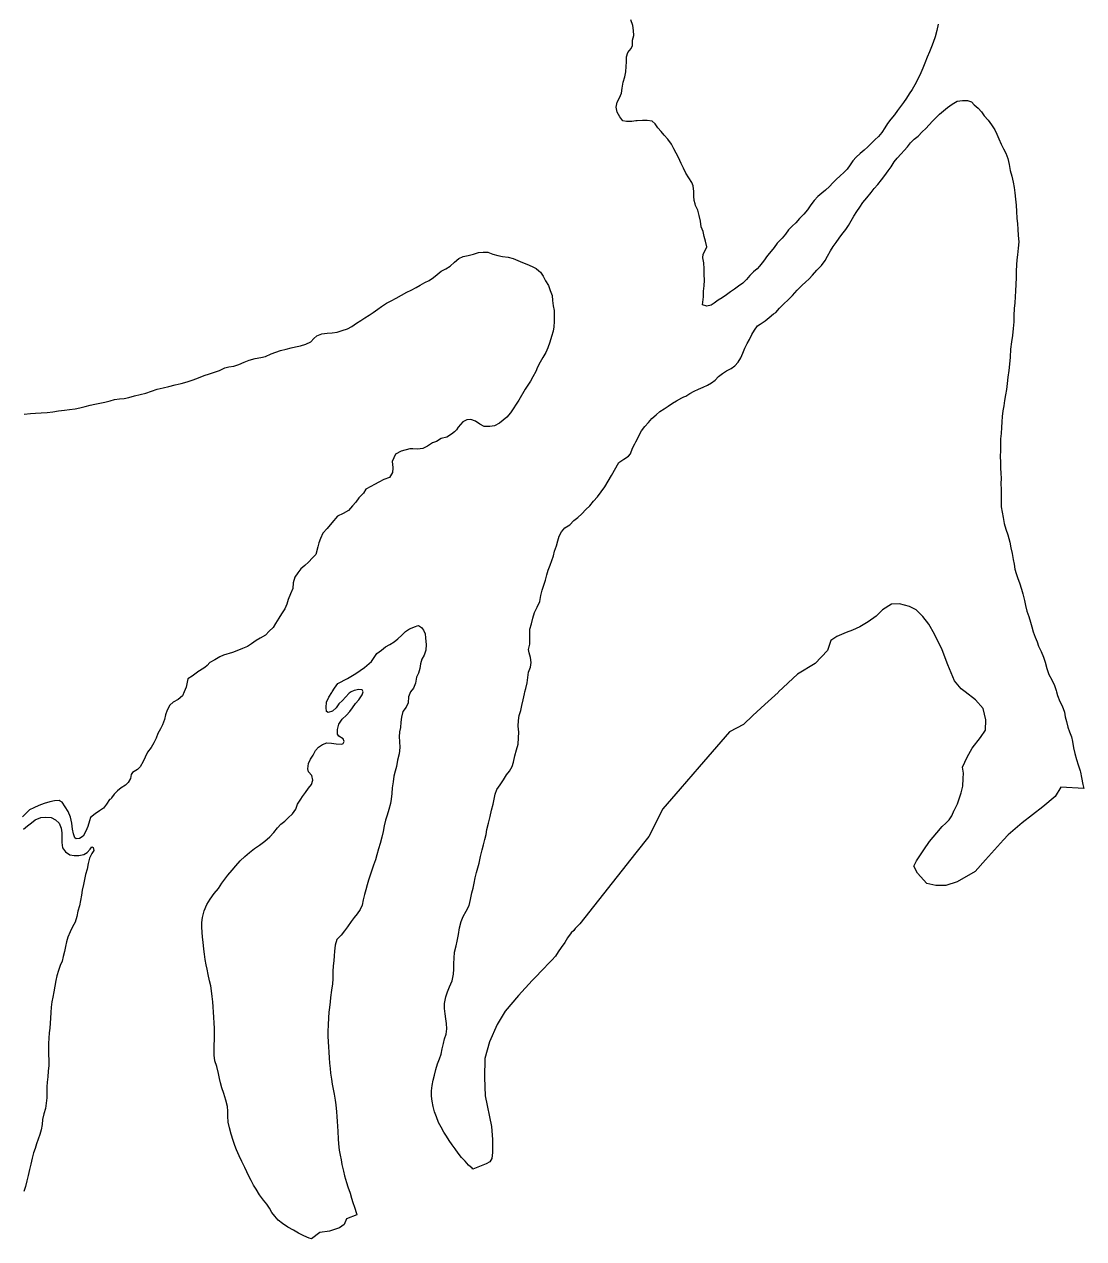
# Model space of a CAD drawing. Header units: inches. Extents: x 1341578 to 1502124, y 557203 to 748561.
# Drawn here: x 1491099 to 1493384, y 627572 to 630191 of the extents above; entities that cross this region are included whole.
import ezdxf

# ---------------------------------------------------------------- set-up
doc = ezdxf.new("R2010")
doc.units = ezdxf.units.IN
doc.header["$MEASUREMENT"] = 0
doc.layers.add('Zipcode', color=7, linetype='Continuous')

msp = doc.modelspace()

# ---------------------------------------------------------------- linework, layer by layer
at = {"layer": 'Zipcode'}
for points in [[(1493070.3, 630190.9), (1493067.1, 630177.2), (1493063.5, 630163.5), (1493059.3, 630151), (1493055.6, 630141.7), (1493051.4, 630131.1), (1493046.9, 630119.9), (1493041.6, 630107.1), (1493037.2, 630096.3), (1493032.8, 630086.1), (1493026.1, 630072.6), (1493019.8, 630060.2), (1493014, 630050.1), (1493008, 630040.6), (1493001.7, 630031.5), (1492995.3, 630022.3), (1492988.8, 630013.5), (1492982.3, 630004.5), (1492975.9, 629995.3), (1492968.3, 629985.8), (1492961.2, 629977), (1492955, 629967.7), (1492948.5, 629957), (1492941.6, 629948.4), (1492933.9, 629941.2), (1492925.8, 629933.8), (1492918.3, 629926.7), (1492910.3, 629919.2), (1492901.9, 629912.1), (1492893.2, 629904.3), (1492886, 629896), (1492880.5, 629887.5), (1492873.7, 629878.6), (1492866.6, 629870.9), (1492858.6, 629863.7), (1492850, 629856.2), (1492842.7, 629849.1), (1492835.5, 629840.8), (1492827.3, 629832.7), (1492819.3, 629826.5), (1492810.8, 629819.6), (1492802.9, 629810.4), (1492795.5, 629801.4), (1492788.5, 629790.9), (1492780.3, 629781.1), (1492771.2, 629771.8), (1492763.3, 629762.2), (1492755.6, 629755.2), (1492747.5, 629747.3), (1492740.6, 629737.8), (1492733.5, 629729.7), (1492722.7, 629718.6), (1492716.8, 629709.7), (1492709.7, 629701.2), (1492702.3, 629691.8), (1492693.1, 629679.6), (1492684.6, 629669.4), (1492679.7, 629663.2), (1492672.1, 629656.8), (1492664, 629649.1), (1492656.7, 629640.4), (1492648.8, 629632.1), (1492639.5, 629625.7), (1492630.9, 629619.4), (1492622.3, 629613.5), (1492613.5, 629607.4), (1492604.2, 629601.1), (1492595.4, 629595.7), (1492587, 629589.6), (1492580.9, 629585), (1492571.1, 629582.9), (1492561.7, 629585.8), (1492564.1, 629602.7), (1492564.3, 629615.2), (1492565.1, 629626.9), (1492566.3, 629638.7), (1492565.7, 629651.3), (1492565.8, 629663.7), (1492564.8, 629676.1), (1492562.9, 629687.2), (1492563, 629695.2), (1492568.6, 629704.2), (1492571.1, 629711.1), (1492568.4, 629723), (1492565.8, 629733.4), (1492563.6, 629743.5), (1492559.3, 629754), (1492557.3, 629765.8), (1492554.7, 629778), (1492551.6, 629790.2), (1492546.4, 629799.9), (1492545.7, 629803.3), (1492544.1, 629810.5), (1492543, 629819.8), (1492542.9, 629830.2), (1492541.9, 629842.1), (1492539.1, 629849.8), (1492532.3, 629859.3), (1492525.8, 629869.9), (1492520.5, 629880.5), (1492516.1, 629890.5), (1492509.9, 629903.2), (1492505, 629912.8), (1492500.1, 629922.2), (1492494.7, 629931.9), (1492487.2, 629943), (1492479.2, 629951.5), (1492472.6, 629959.5), (1492465.6, 629967.3), (1492459.8, 629976.3), (1492453.3, 629981.6), (1492442.6, 629983.2), (1492432.4, 629983.2), (1492421.1, 629982.5), (1492418, 629982.1), (1492409.6, 629981.2), (1492397.9, 629981.1), (1492389.9, 629982.8), (1492383.3, 629990.9), (1492378.1, 630001), (1492375.9, 630012), (1492378.1, 630022.8), (1492382.9, 630031.7), (1492386.9, 630042.2), (1492388.4, 630053.1), (1492390.8, 630065.7), (1492394, 630077.2), (1492396.1, 630088.2), (1492396.9, 630099.3), (1492397.6, 630109.9), (1492397.9, 630120.8), (1492401.1, 630129.7), (1492407.9, 630138.3), (1492410.8, 630144.8), (1492410.6, 630156.6), (1492413.6, 630166.5), (1492412.9, 630177), (1492411.2, 630188.3), (1492407.3, 630200.2)], [(1491098.6, 629350.3), (1491111.8, 629351.2), (1491123.1, 629351.8), (1491135.1, 629352.7), (1491148.3, 629353.8), (1491160.1, 629355.3), (1491172.8, 629357.1), (1491185.2, 629358.5), (1491196.3, 629360.2), (1491208.1, 629361.8), (1491218.4, 629363.8), (1491230.1, 629366.2), (1491240.7, 629369.5), (1491250.9, 629371.4), (1491261.6, 629373.7), (1491272.3, 629376.1), (1491283.6, 629378.6), (1491293.4, 629381.6), (1491304.1, 629383.1), (1491314.4, 629384.1), (1491324.4, 629385.7), (1491336.6, 629389.2), (1491348.7, 629392.1), (1491360.8, 629395.2), (1491372.8, 629399.4), (1491385.3, 629403.9), (1491398.3, 629406.9), (1491410.4, 629409.7), (1491424.3, 629412.9), (1491436.9, 629416.4), (1491449.9, 629419.7), (1491462.7, 629423.9), (1491474.6, 629428.5), (1491486.4, 629433.1), (1491498.5, 629437.3), (1491508.8, 629440.5), (1491519.6, 629444.4), (1491531.2, 629449.8), (1491539.7, 629451.9), (1491550.9, 629453.5), (1491561.3, 629457.1), (1491572.9, 629462.2), (1491583.9, 629466.1), (1491596.6, 629469.9), (1491608.8, 629472.1), (1491619.1, 629474.6), (1491631.1, 629480), (1491641.6, 629484), (1491651.7, 629487.2), (1491663.6, 629490.4), (1491674.1, 629493.1), (1491683.9, 629495.2), (1491694.6, 629497.5), (1491706.4, 629501), (1491716.6, 629505.9), (1491723.6, 629513.2), (1491729.8, 629518.7), (1491740.4, 629523.4), (1491752, 629524.4), (1491762.6, 629525.2), (1491774, 629526.6), (1491784.6, 629530.6), (1491795.9, 629534.3), (1491805.4, 629539.3), (1491815.4, 629546), (1491824.4, 629552.3), (1491833.6, 629558), (1491842.8, 629563.8), (1491851.4, 629569.2), (1491861.4, 629576.4), (1491869.6, 629582.2), (1491880.3, 629589), (1491890.3, 629594.4), (1491901.1, 629600.4), (1491912.4, 629606.8), (1491923.9, 629612.9), (1491933.3, 629617.2), (1491944.3, 629623.1), (1491953, 629628.2), (1491962.6, 629633.9), (1491972.1, 629638.3), (1491981.8, 629644.4), (1491989.4, 629651.1), (1491998.1, 629658.5), (1492008.1, 629663.2), (1492017.6, 629669.3), (1492026.5, 629677.7), (1492035.9, 629685.5), (1492045.2, 629689.6), (1492056.1, 629692), (1492067.6, 629694.9), (1492078.3, 629698.3), (1492088.4, 629699.4), (1492098.6, 629699.2), (1492109.5, 629695.2), (1492120, 629692.3), (1492130.6, 629690.2), (1492142.9, 629688.3), (1492153.1, 629685.7), (1492163.6, 629681.1), (1492173.4, 629677.3), (1492182.8, 629673.3), (1492194.1, 629668.6), (1492203.2, 629663.9), (1492208.4, 629659.3), (1492212.1, 629656.1), (1492217.9, 629647.6), (1492222.9, 629637.4), (1492229.3, 629627.3), (1492233.4, 629616.7), (1492237.4, 629605.8), (1492238.5, 629595.3), (1492239.6, 629583.8), (1492241.6, 629573.4), (1492241.7, 629563.1), (1492241.6, 629549.7), (1492240.9, 629538.4), (1492239.4, 629528.6), (1492236.4, 629517.8), (1492232.2, 629505.1), (1492227.9, 629493.3), (1492223.9, 629483.3), (1492217.1, 629472.3), (1492211.4, 629462.3), (1492205.9, 629451.4), (1492202.1, 629441.9), (1492195.6, 629430.4), (1492190.9, 629421.2), (1492183.8, 629410.3), (1492179.6, 629403.9), (1492165.3, 629380.3), (1492159.8, 629371.6), (1492153.4, 629361.6), (1492147.3, 629352.8), (1492139.9, 629343.7), (1492131.7, 629336.7), (1492123.7, 629330.3), (1492112.9, 629324.9), (1492102.9, 629323.4), (1492090.6, 629323.3), (1492081.3, 629328.1), (1492071.8, 629334.8), (1492062, 629338.3), (1492053.3, 629338.1), (1492044.5, 629333.7), (1492034.7, 629322.2), (1492030.8, 629315.9), (1492027.1, 629312.2), (1492020.1, 629307), (1492010.1, 629300.6), (1491998.2, 629297.7), (1491988, 629291.3), (1491979.1, 629288.4), (1491968.6, 629281.1), (1491958.3, 629275.8), (1491946.8, 629274.2), (1491936.8, 629274.9), (1491930.1, 629275.3), (1491911.9, 629270.4), (1491899.3, 629263.6), (1491892.4, 629247.7), (1491893.8, 629234.7), (1491894, 629233.2), (1491893.4, 629224.3), (1491886.3, 629213.3), (1491874.6, 629209), (1491863.8, 629203.2), (1491854.3, 629198.5), (1491846, 629193.7), (1491835.2, 629188.1), (1491830.7, 629179.5), (1491820.6, 629169.8), (1491814.3, 629159.9), (1491806.5, 629152.1), (1491798.3, 629142.5), (1491786.8, 629135.6), (1491774.6, 629130.4), (1491762.4, 629115.6), (1491752.1, 629103.5), (1491742.5, 629093.7), (1491737.6, 629082), (1491734.2, 629072.3), (1491732.2, 629063.8), (1491727.6, 629047.7), (1491720.4, 629040.1), (1491711.6, 629030.7), (1491703.7, 629023.8), (1491695.6, 629016.4), (1491689.1, 629007.8), (1491682.1, 628998.8), (1491678.9, 628986.2), (1491678, 628973.8), (1491672.8, 628962.5), (1491668.3, 628950.3), (1491665.2, 628940.1), (1491661, 628930.6), (1491653.8, 628919.7), (1491647.8, 628910.1), (1491640.9, 628898.8), (1491635.7, 628889.9), (1491627.3, 628882), (1491619.3, 628873.8), (1491607.9, 628866.8), (1491598.9, 628861.7), (1491589.1, 628854.8), (1491580.2, 628849.3), (1491569.7, 628844.8), (1491557.3, 628840), (1491547.6, 628836.3), (1491528.6, 628830.1), (1491520.2, 628826.9), (1491510, 628820.3), (1491498.7, 628814.6), (1491493.2, 628808.4), (1491487.9, 628803.6), (1491476.9, 628796.7), (1491475.1, 628795.5), (1491469.2, 628791.7), (1491461.1, 628785), (1491451.5, 628779.5), (1491447.6, 628761.4), (1491445.7, 628756.3), (1491443.7, 628751), (1491440, 628742.4), (1491430.5, 628734.7), (1491419.6, 628728.8), (1491412.6, 628722.7), (1491407.1, 628712), (1491403.3, 628701.8), (1491401.4, 628691.4), (1491396.8, 628680.4), (1491392.3, 628671.2), (1491386.9, 628661.3), (1491382.9, 628651.1), (1491378, 628641.1), (1491372.6, 628631), (1491364.8, 628620.9), (1491359.2, 628610.1), (1491355.1, 628600.8), (1491348.8, 628589.8), (1491342.6, 628583.7), (1491332.4, 628577.6), (1491329.2, 628573), (1491327.8, 628564.2), (1491322.8, 628555.5), (1491317, 628549.9), (1491308, 628544.2), (1491299.8, 628537.7), (1491292.8, 628530.6), (1491286.8, 628522.4), (1491285.3, 628520.2), (1491282.6, 628518.9), (1491275.8, 628509), (1491269.2, 628500.6), (1491261.1, 628494.6), (1491251.9, 628487.9), (1491241.2, 628480.6), (1491239.6, 628473.2), (1491235.6, 628460.7), (1491231.5, 628450.8), (1491225.5, 628440.4), (1491217.6, 628434.9), (1491210.5, 628434.5), (1491207.5, 628436.8), (1491204.8, 628444.8), (1491202.9, 628455.3), (1491201.5, 628468), (1491198.2, 628481.2), (1491193.2, 628493), (1491186.8, 628503.4), (1491180.7, 628513.2), (1491176.3, 628515.6), (1491173.6, 628517.1), (1491163.8, 628516.6), (1491153.7, 628514), (1491141.9, 628510.2), (1491130.4, 628506.2), (1491119.2, 628501.5), (1491110.1, 628496.6), (1491102.5, 628489.8), (1491095, 628481.9)], [(1491097.3, 628455.5), (1491105.3, 628462.7), (1491114.1, 628468.8), (1491122.3, 628475.4), (1491134.2, 628480.2), (1491144.6, 628481), (1491156.3, 628480), (1491166.3, 628475.6), (1491173.8, 628468), (1491178.5, 628457.1), (1491179.6, 628447), (1491179.8, 628436.6), (1491179.9, 628426.1), (1491181, 628415.1), (1491187.6, 628406.6), (1491196.8, 628400), (1491206.2, 628398.3), (1491216.6, 628398.4), (1491227.2, 628400.4), (1491234.2, 628404.7), (1491241, 628412.2), (1491244.2, 628417.4), (1491247.5, 628416), (1491248.6, 628409.4), (1491244.4, 628402.6), (1491239, 628392.5), (1491236.6, 628381.2), (1491234, 628369), (1491230.6, 628357.5), (1491228.5, 628346.6), (1491226.1, 628335.8), (1491223.4, 628323.4), (1491222, 628313.2), (1491219.6, 628301.4), (1491217.5, 628290), (1491214.4, 628278.2), (1491211.7, 628267.1), (1491208.1, 628254.9), (1491203, 628244.7), (1491197.8, 628233.5), (1491192.9, 628222.6), (1491189.7, 628212), (1491187.4, 628201.9), (1491185.2, 628191.1), (1491182.6, 628180.6), (1491180.1, 628170.8), (1491176.2, 628161.4), (1491172.3, 628150.8), (1491169.1, 628139), (1491166.5, 628129), (1491164.3, 628116.6), (1491162.4, 628104.8), (1491160.2, 628093.3), (1491158.4, 628082.9), (1491157, 628071.1), (1491156.2, 628060), (1491155.5, 628047.4), (1491154.7, 628037.1), (1491153.6, 628026.4), (1491152.4, 628015.7), (1491151.3, 628004.2), (1491150.8, 627993.3), (1491150.7, 627981.2), (1491150.9, 627969.2), (1491151.6, 627957.2), (1491151.7, 627945.9), (1491150.4, 627933.2), (1491149.3, 627920.9), (1491147.8, 627909.8), (1491147.1, 627899.5), (1491147.2, 627888.1), (1491147.3, 627875.6), (1491146, 627864.3), (1491144.1, 627852.9), (1491141, 627841.5), (1491138, 627829), (1491137.1, 627818.2), (1491134.8, 627807.2), (1491132.2, 627796.5), (1491128.9, 627786.8), (1491124.8, 627777), (1491122.1, 627766.8), (1491118.6, 627757.2), (1491115.8, 627745.8), (1491113.1, 627733), (1491109.6, 627721.1), (1491107, 627708.2), (1491104.2, 627696.7), (1491101.1, 627684.5), (1491097.6, 627674)]]:
    msp.add_lwpolyline(points, dxfattribs=at)
for points in [[(1493256.4, 628947.9), (1493258.8, 628937.4), (1493261.3, 628924.9), (1493266.1, 628913.6), (1493269.4, 628901.2), (1493272.3, 628891.5), (1493275, 628880.9), (1493279.3, 628869.2), (1493283.8, 628859.2), (1493287, 628849.4), (1493292.5, 628838), (1493297.4, 628825.8), (1493300.8, 628815.6), (1493304.5, 628801.9), (1493309, 628788.6), (1493315.7, 628777.1), (1493321.6, 628764.6), (1493324.8, 628754.2), (1493325.6, 628751), (1493327.4, 628743.4), (1493333, 628730.3), (1493337.8, 628721.4), (1493342.5, 628707.7), (1493344.3, 628697.5), (1493346.8, 628687.2), (1493350.3, 628675), (1493353.9, 628664.8), (1493357.6, 628654), (1493359.8, 628644.2), (1493362.4, 628630.8), (1493365.3, 628618.4), (1493368.4, 628605.6), (1493372.3, 628594.2), (1493376.4, 628580.9), (1493377, 628578), (1493379.5, 628566.4), (1493382.4, 628551.7), (1493384.3, 628542.6), (1493335, 628545.5), (1493322.5, 628525.4), (1493296.3, 628503.3), (1493251.4, 628468.5), (1493221.2, 628443.1), (1493211.4, 628432.4), (1493172.7, 628388.7), (1493149.9, 628363.9), (1493111.6, 628341.4), (1493086.9, 628334), (1493065, 628333.7), (1493045.8, 628338.3), (1493025.6, 628360.3), (1493017.7, 628375.4), (1493023.3, 628387), (1493039.3, 628410.4), (1493051.8, 628428.3), (1493067.3, 628447.6), (1493078.8, 628460.8), (1493087.1, 628467.9), (1493094.3, 628475.6), (1493099.8, 628484.1), (1493105, 628496.3), (1493105.2, 628496.9), (1493111.8, 628510), (1493119.8, 628533.3), (1493123.5, 628547.8), (1493124.3, 628564.1), (1493124.9, 628575.7), (1493122.5, 628588.9), (1493132.5, 628610.3), (1493143.9, 628630), (1493161.4, 628652.7), (1493172.3, 628668.9), (1493173.1, 628690.6), (1493167.3, 628715.3), (1493150.7, 628734.1), (1493128.8, 628751), (1493119.9, 628757.9), (1493105.3, 628774.7), (1493091, 628809.8), (1493078.9, 628841.8), (1493062.6, 628875.8), (1493050.3, 628897.2), (1493037.4, 628913.7), (1493022.8, 628928), (1493008.1, 628935.2), (1492987.1, 628940.9), (1492969.7, 628940.6), (1492950.5, 628928.1), (1492936.6, 628914.8), (1492919.4, 628902), (1492901, 628891.8), (1492885.7, 628884.6), (1492871.7, 628879.3), (1492851.8, 628870.6), (1492838.4, 628862.3), (1492831.2, 628840.5), (1492805.2, 628812.7), (1492766.6, 628789.1), (1492726, 628751), (1492724.9, 628749.9), (1492696, 628723.8), (1492670.6, 628700.2), (1492650.4, 628680.9), (1492620, 628665), (1492592.4, 628632.8), (1492554.5, 628589.8), (1492513.8, 628542), (1492476.6, 628499), (1492445.8, 628439.2), (1492418, 628404.1), (1492297.2, 628251.3), (1492287, 628241.3), (1492284.2, 628236.7), (1492278.3, 628231.6), (1492270.8, 628221.1), (1492264.9, 628210.7), (1492256.7, 628200), (1492250.4, 628190.6), (1492244.6, 628181), (1492236.5, 628172.4), (1492228.3, 628164.1), (1492220.4, 628155.4), (1492212.1, 628147.6), (1492205, 628139.6), (1492204, 628138.2), (1492194.7, 628129.2), (1492164.9, 628096.3), (1492135.8, 628062.6), (1492118.9, 628033.8), (1492102.2, 627996.4), (1492092.4, 627960.4), (1492091.8, 627920), (1492093.2, 627879.9), (1492106.5, 627814.3), (1492108.5, 627785.9), (1492109, 627758.3), (1492107.2, 627744.8), (1492103.3, 627738.1), (1492094.9, 627733.7), (1492066.1, 627722.3), (1492064.6, 627724), (1492057.2, 627730.8), (1492049.7, 627739.2), (1492041.6, 627747.5), (1492034.5, 627756.4), (1492028, 627766), (1492021.7, 627774.4), (1492015, 627784.1), (1492009.2, 627793), (1492003.6, 627802), (1491997.8, 627812.6), (1491992.4, 627823), (1491987.8, 627835), (1491984, 627845.6), (1491980.5, 627857.3), (1491978.5, 627868.5), (1491977.1, 627879.4), (1491977.5, 627891.2), (1491978.7, 627902.4), (1491980.7, 627913.7), (1491983.6, 627924.6), (1491986.8, 627937.2), (1491990.3, 627949), (1491994.2, 627959.8), (1491997.8, 627970.2), (1492000.4, 627981.3), (1492003, 627993), (1492005.4, 628003.1), (1492008.6, 628013.3), (1492010, 628024.8), (1492009.4, 628036.2), (1492008.2, 628046.2), (1492006.7, 628056.7), (1492005, 628068.3), (1492004.9, 628079.2), (1492008.4, 628093.6), (1492011.4, 628104.2), (1492015.7, 628115.3), (1492021.7, 628128.4), (1492024.6, 628142.6), (1492025.1, 628153.5), (1492025.6, 628165.3), (1492026.2, 628177.2), (1492026.8, 628189.8), (1492030.3, 628203.3), (1492032.7, 628213.8), (1492035.4, 628228.3), (1492037.5, 628242.2), (1492041.2, 628255.8), (1492045.8, 628267), (1492052.1, 628278.2), (1492058.2, 628290.8), (1492061.6, 628303.7), (1492064.5, 628317.6), (1492066.9, 628328), (1492069.2, 628339), (1492071.7, 628350.4), (1492074.3, 628362.1), (1492077, 628371.9), (1492079.7, 628382), (1492082.8, 628396.2), (1492086.4, 628410.8), (1492089.5, 628421.1), (1492092.3, 628432.8), (1492094.8, 628443.4), (1492096.9, 628454.5), (1492100.1, 628468.4), (1492104, 628482.4), (1492106.7, 628496.4), (1492110.3, 628508.9), (1492112.7, 628520.1), (1492114.9, 628531), (1492118.4, 628540.6), (1492125, 628550.9), (1492132.4, 628561.8), (1492139, 628572.2), (1492145.4, 628580.3), (1492150.9, 628590), (1492154.4, 628599.8), (1492157.2, 628613.2), (1492160.4, 628626.3), (1492163.9, 628638.7), (1492164.9, 628652.3), (1492165.3, 628664.6), (1492164.4, 628677.3), (1492164.6, 628689.3), (1492166.3, 628700.6), (1492169.9, 628710.8), (1492172.4, 628721.8), (1492174.9, 628733.7), (1492177.6, 628746.8), (1492178.8, 628751), (1492180.8, 628758.2), (1492183.4, 628771), (1492184.8, 628782.1), (1492186.8, 628793.7), (1492190.5, 628804.2), (1492192.3, 628814.6), (1492190.8, 628825.1), (1492187.8, 628835.3), (1492186.8, 628842.9), (1492189.1, 628853.8), (1492189.1, 628866.7), (1492189.1, 628877.8), (1492189.1, 628886.4), (1492192.9, 628897.6), (1492195.6, 628909.9), (1492199.4, 628922.4), (1492205.1, 628934.1), (1492210.6, 628946.3), (1492213.4, 628958.8), (1492215.6, 628970.6), (1492219.3, 628981.3), (1492222.9, 628991.8), (1492225.9, 629003.6), (1492229.1, 629013.8), (1492233.1, 629024.3), (1492236.8, 629034.5), (1492240.1, 629044.7), (1492242.5, 629054.5), (1492246.8, 629066.3), (1492249.9, 629076.6), (1492252.9, 629086.9), (1492257.9, 629096.3), (1492265.1, 629104.8), (1492275.4, 629111.4), (1492284.1, 629120.6), (1492292.6, 629127.2), (1492301.2, 629134.8), (1492310.1, 629144.3), (1492319.1, 629152.4), (1492326.6, 629162.1), (1492335.6, 629171.4), (1492343.1, 629182.4), (1492350.9, 629193.6), (1492358.3, 629205.7), (1492365.4, 629217.6), (1492381.4, 629245.5), (1492392.2, 629253.1), (1492402.2, 629259.2), (1492406.4, 629264.3), (1492410.8, 629276.8), (1492415.6, 629286.3), (1492418, 629290.6), (1492420.6, 629295.2), (1492425.4, 629304.7), (1492430.6, 629314.1), (1492437.1, 629323.4), (1492445.2, 629331.8), (1492452.7, 629340.4), (1492461.7, 629348.7), (1492469.6, 629355.8), (1492478.9, 629361.7), (1492487.9, 629366.9), (1492497.1, 629373.4), (1492506, 629378.5), (1492517.1, 629385.3), (1492521.5, 629387.3), (1492525.6, 629389.1), (1492534.5, 629394.9), (1492543.6, 629399.6), (1492553.3, 629404), (1492563.4, 629408.1), (1492572.3, 629412.8), (1492581.3, 629417.2), (1492589.5, 629423.4), (1492596.4, 629431.3), (1492605.1, 629437.5), (1492613.9, 629443.3), (1492623.4, 629448.2), (1492631.5, 629454.2), (1492638.5, 629461.8), (1492644.8, 629471.8), (1492649.1, 629481.2), (1492653.3, 629492), (1492658.2, 629502.3), (1492663.4, 629511), (1492668.1, 629521.5), (1492674.1, 629531.4), (1492680.8, 629540.7), (1492686.6, 629544), (1492697.1, 629551.3), (1492705.6, 629558.3), (1492715, 629566.3), (1492720.2, 629569.3), (1492728, 629578.7), (1492737.7, 629588.8), (1492745.9, 629595.7), (1492756.3, 629606.2), (1492765.8, 629617.2), (1492777.1, 629628), (1492784.3, 629634.9), (1492792.1, 629642.1), (1492799.1, 629649.5), (1492808.8, 629660.7), (1492818.3, 629670.2), (1492826.6, 629681.1), (1492831.3, 629690.5), (1492837.9, 629702.5), (1492843.8, 629711.2), (1492850, 629719.9), (1492856.4, 629729.3), (1492862.8, 629737.1), (1492871.3, 629747.8), (1492876.8, 629757), (1492882.8, 629766.5), (1492888.5, 629776.7), (1492895.1, 629787), (1492901.5, 629796.5), (1492908.1, 629806.3), (1492916.1, 629816.2), (1492925.5, 629827.8), (1492932.3, 629836.4), (1492940, 629845.1), (1492948, 629855.1), (1492955.5, 629864.9), (1492962.1, 629874.9), (1492968.6, 629883.4), (1492975.3, 629893.8), (1492982.1, 629902.3), (1492990.3, 629911), (1492997.1, 629918.4), (1493003.8, 629926.6), (1493010.8, 629935.2), (1493018.8, 629943.2), (1493026.9, 629949.4), (1493035.8, 629958.9), (1493043.7, 629966.2), (1493050.6, 629973.8), (1493058, 629981.5), (1493065.3, 629989.2), (1493073.3, 629996.9), (1493081.9, 630003.9), (1493090.5, 630011), (1493100.6, 630018.4), (1493111.3, 630024.6), (1493122.5, 630026.1), (1493133.5, 630026.5), (1493142.2, 630023.1), (1493148.3, 630017.3), (1493156.6, 630009.9), (1493163.5, 630001.6), (1493169.8, 629993.3), (1493178.2, 629983.8), (1493185.1, 629973.9), (1493192.6, 629963.1), (1493196.9, 629953.8), (1493201.5, 629944), (1493206.4, 629932.5), (1493211.3, 629921.9), (1493216.3, 629912.7), (1493220.9, 629901.2), (1493223.6, 629888.1), (1493225.9, 629875.5), (1493229.5, 629862.8), (1493231.8, 629850.2), (1493233.9, 629838.8), (1493235.6, 629826.9), (1493237, 629813.9), (1493238.6, 629800.9), (1493239.5, 629787.1), (1493240.1, 629772.6), (1493241.5, 629760.1), (1493242.3, 629748.9), (1493242.8, 629734.9), (1493244.1, 629721.9), (1493242.9, 629707.8), (1493241.4, 629693.4), (1493240.1, 629682.6), (1493239.2, 629672), (1493238.4, 629658.4), (1493238.2, 629644.5), (1493237.7, 629629.8), (1493237, 629615.7), (1493236.3, 629602.8), (1493235.5, 629590.2), (1493234, 629577.5), (1493233.6, 629563), (1493233.3, 629549.4), (1493231.9, 629534.8), (1493230.3, 629519.6), (1493228.4, 629505.6), (1493226.4, 629490.4), (1493225.4, 629473), (1493224.2, 629457.9), (1493222.7, 629444.3), (1493220.5, 629430), (1493219, 629416), (1493217.6, 629403.1), (1493215.7, 629391.5), (1493213.7, 629379.5), (1493211.9, 629368), (1493210.1, 629357), (1493208.7, 629344.9), (1493207.6, 629333.3), (1493207.1, 629321.2), (1493206.3, 629308.5), (1493205, 629296.5), (1493204.8, 629284.8), (1493204.8, 629271.3), (1493204.3, 629258.6), (1493204.5, 629246.5), (1493204.7, 629233.9), (1493205.3, 629222.5), (1493205.9, 629211.3), (1493205.8, 629200.4), (1493205.9, 629187.5), (1493206.1, 629176.5), (1493206.1, 629163.8), (1493206.4, 629150.3), (1493208.4, 629138.6), (1493210.7, 629127.2), (1493212.6, 629114.5), (1493216.2, 629102.3), (1493220.8, 629089.6), (1493224.8, 629074.3), (1493227.3, 629061.5), (1493230, 629049.8), (1493231.9, 629036.9), (1493234.2, 629026.4), (1493235.6, 629016.1), (1493238.8, 629006.1), (1493242.4, 628995.9), (1493245.4, 628986), (1493250, 628972.5), (1493252.8, 628962.6)], [(1491938.4, 628758.9), (1491932.1, 628751), (1491927.4, 628740.8), (1491926.6, 628727.8), (1491922.8, 628718.1), (1491915.2, 628709.2), (1491912.4, 628696.8), (1491911.3, 628686.1), (1491910.4, 628674.7), (1491908.5, 628664.8), (1491907.7, 628654.3), (1491908.2, 628644.2), (1491908.8, 628631.5), (1491907.3, 628617.8), (1491904.1, 628604.1), (1491901.4, 628590.4), (1491899.1, 628580.5), (1491896.1, 628569.4), (1491894.6, 628557.2), (1491892.3, 628544.2), (1491891.3, 628532.3), (1491890.2, 628520.1), (1491888.5, 628510.6), (1491885.2, 628497.8), (1491881.5, 628485.1), (1491878.3, 628474.4), (1491875.3, 628462.5), (1491872.6, 628450.3), (1491869.8, 628437.9), (1491866.8, 628424.2), (1491863.2, 628412.7), (1491859.4, 628399.7), (1491856.1, 628389.1), (1491852, 628377.5), (1491848.4, 628366.5), (1491845, 628356.1), (1491841.4, 628345), (1491838.2, 628335.5), (1491835.5, 628324.7), (1491832.6, 628314.2), (1491829.9, 628302.8), (1491827.5, 628291.4), (1491823.5, 628281.8), (1491817, 628272.6), (1491810.4, 628264.4), (1491804, 628256), (1491795.9, 628244.4), (1491789.7, 628236.2), (1491782, 628226.6), (1491773.3, 628217.3), (1491769, 628204.9), (1491767.6, 628192.4), (1491766.9, 628182.1), (1491766.2, 628171.2), (1491765.3, 628160.4), (1491764.6, 628148.6), (1491764.2, 628132.8), (1491763.5, 628121.5), (1491761.4, 628108), (1491759.6, 628092.5), (1491758.4, 628082.6), (1491756.8, 628070.8), (1491755.6, 628060.3), (1491754.7, 628048.3), (1491754.1, 628033), (1491753.6, 628018.9), (1491753.3, 628008.6), (1491754, 627996.4), (1491755.2, 627985.8), (1491755.7, 627974), (1491756.4, 627962.2), (1491757.4, 627950.8), (1491758.3, 627939.5), (1491759.6, 627928.8), (1491761.4, 627916.5), (1491762.9, 627905.7), (1491765.3, 627894.9), (1491767.4, 627883.5), (1491769.3, 627871.2), (1491770.6, 627860.7), (1491772, 627846), (1491773, 627835.8), (1491773.8, 627824.6), (1491774.4, 627814.6), (1491775.2, 627803.2), (1491775.6, 627787.4), (1491776.2, 627776.7), (1491778.1, 627762.8), (1491780, 627752.4), (1491782, 627742.1), (1491784, 627732), (1491787.2, 627717.6), (1491789.4, 627707.6), (1491793.6, 627693.6), (1491797, 627684.1), (1491801.6, 627670.4), (1491804.8, 627659.9), (1491807.6, 627650.1), (1491811, 627639.9), (1491815.6, 627626.7), (1491816.3, 627623.8), (1491794.1, 627615), (1491788.5, 627603.1), (1491778.9, 627595.4), (1491757.2, 627588.7), (1491736.4, 627585.7), (1491718.3, 627572.1), (1491713.2, 627573.5), (1491701.4, 627578.3), (1491690, 627583.8), (1491679.6, 627590.4), (1491667.5, 627597.3), (1491656, 627604.6), (1491646.1, 627612.4), (1491639, 627620.6), (1491632.9, 627628.6), (1491627.4, 627638.1), (1491621.9, 627646.7), (1491615, 627655), (1491606.4, 627666.6), (1491598.6, 627678.8), (1491593.1, 627687.3), (1491588, 627697.6), (1491583.3, 627706.8), (1491578.8, 627716.2), (1491574.4, 627725.4), (1491568.2, 627738.7), (1491562.4, 627751), (1491556.4, 627763.7), (1491553, 627773.3), (1491549.4, 627783.7), (1491545.2, 627797.4), (1491541.2, 627810.9), (1491538.6, 627823.7), (1491537.8, 627836.4), (1491537.8, 627847.1), (1491537.4, 627857.4), (1491533.6, 627871), (1491529.5, 627884.9), (1491525.1, 627897.8), (1491522.3, 627907.9), (1491519.7, 627917.8), (1491517.6, 627928.6), (1491514.4, 627943.5), (1491509.8, 627955.8), (1491508.5, 627967.6), (1491508.4, 627980), (1491508.4, 627990.4), (1491508.9, 628000.8), (1491508.9, 628013), (1491508.8, 628026.2), (1491508.4, 628037.2), (1491507.8, 628049.7), (1491507.1, 628060.9), (1491506.4, 628072.4), (1491505.6, 628083.2), (1491504, 628094.6), (1491502.5, 628106.6), (1491501, 628117.1), (1491498.6, 628128), (1491495.1, 628142.1), (1491493, 628153.1), (1491491, 628163), (1491489.1, 628174.5), (1491487.4, 628185.9), (1491486.2, 628196.6), (1491484.6, 628211.2), (1491483.2, 628222), (1491482.1, 628232.8), (1491481.8, 628243.6), (1491481.9, 628253.9), (1491483, 628264.8), (1491486.5, 628279.2), (1491492.5, 628292.4), (1491499.8, 628304), (1491508.4, 628316.6), (1491517.4, 628327.3), (1491525.2, 628338.7), (1491531.5, 628347.6), (1491537.5, 628355.8), (1491547.4, 628366.8), (1491555.4, 628376.4), (1491564.1, 628386.7), (1491574.6, 628396.1), (1491584.7, 628405), (1491595.3, 628413.4), (1491605.8, 628420.7), (1491617.3, 628429.1), (1491628.5, 628439), (1491636.8, 628448), (1491644.8, 628458.4), (1491651.8, 628465.7), (1491660.6, 628472.5), (1491667.8, 628479.5), (1491677, 628488.6), (1491684.4, 628498.4), (1491688.4, 628508.8), (1491693.6, 628517.9), (1491695.3, 628520.2), (1491698.9, 628525.8), (1491705.6, 628534.5), (1491711.9, 628543.6), (1491718, 628551.8), (1491720.9, 628560.7), (1491718.8, 628570.8), (1491711.9, 628578.6), (1491710.3, 628585.6), (1491712.1, 628596.7), (1491716.3, 628605.9), (1491721.9, 628614.9), (1491726.8, 628624.5), (1491733.5, 628632.3), (1491742, 628637.9), (1491751.5, 628641.3), (1491761.6, 628640.9), (1491771.8, 628639.3), (1491783.7, 628638.1), (1491786.8, 628639.8), (1491788.9, 628644.3), (1491786.8, 628650.1), (1491777, 628655.4), (1491774.4, 628660.1), (1491774.2, 628670.3), (1491777.6, 628681.8), (1491784.3, 628692.7), (1491793.5, 628701.2), (1491800.7, 628708.7), (1491807.1, 628716.9), (1491813.4, 628725.9), (1491820.5, 628733.8), (1491827.6, 628744.5), (1491829.7, 628751), (1491827.4, 628755.7), (1491820.6, 628756.4), (1491810.2, 628754.5), (1491803.8, 628751), (1491799.8, 628748.7), (1491791.9, 628740.1), (1491785.1, 628732.3), (1491777.4, 628725.2), (1491771.4, 628716.9), (1491763.4, 628709.7), (1491754.6, 628706.4), (1491750.6, 628708.7), (1491749.6, 628717.8), (1491750.8, 628729), (1491755.4, 628739.8), (1491761.9, 628749.8), (1491762.7, 628751), (1491768.1, 628759.4), (1491775.4, 628769.6), (1491796.2, 628779.7), (1491814.2, 628790.9), (1491832.4, 628804.1), (1491847.9, 628816.5), (1491859.1, 628834), (1491869, 628841.3), (1491878.3, 628848.2), (1491887.6, 628853.4), (1491896.4, 628859.4), (1491904.3, 628865.8), (1491913.3, 628873.4), (1491921.4, 628881.2), (1491929.4, 628887.4), (1491942.4, 628892.4), (1491946.3, 628893.7), (1491948.8, 628894.5), (1491955.7, 628889.7), (1491960, 628884.4), (1491963.2, 628876.3), (1491964.3, 628867.9), (1491964.4, 628867.2), (1491966, 628853.6), (1491964.7, 628840.8), (1491961.1, 628830.7), (1491956.6, 628821.6), (1491953.6, 628811.8), (1491952.3, 628801.7), (1491949.3, 628791.9), (1491944.9, 628782.8), (1491942.7, 628769.8)]]:
    msp.add_lwpolyline(points, close=True, dxfattribs=at)

doc.saveas('drawing.dxf')
